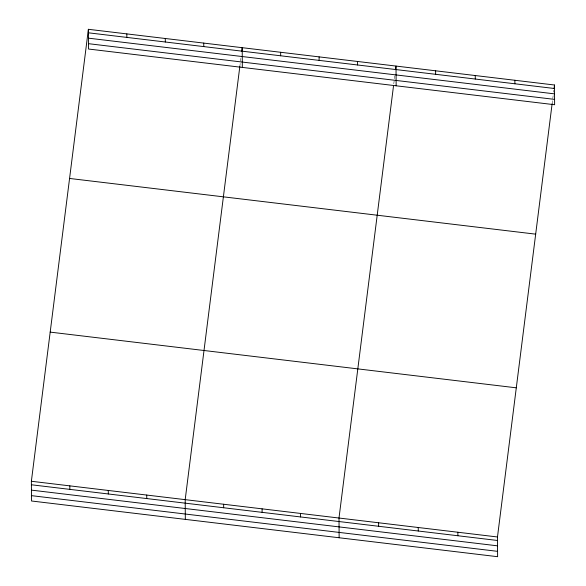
<?xml version="1.0" encoding="UTF-8"?>
<svg xmlns="http://www.w3.org/2000/svg" width="586" height="586" viewBox="0 0 586 586"><rect width="100%" height="100%" fill="white"/><g stroke="black" fill="none" stroke-linecap="round" stroke-linejoin="round"><path stroke-width="0.44" stroke-dasharray="2.93 2.2" d="M239.85 66.328L240.971 57.45M393.777 83.82L394.781 75.828M552.137 103.649L553.147 95.657M553.594 92.105L553.821 90.332"/><path stroke-width="0.88" d="M552.137 103.649L497.477 536.974L497.617 556.7L31.512 500.993L31.373 481.267L88.383 29.3L554.488 85.007L554.627 104.733L88.523 49.026L88.383 29.3M239.85 66.328L185.191 499.646L185.323 519.379M241.754 51.231L242.201 47.686L242.333 67.412M393.55 85.6L339.001 518.031L339.14 537.758M395.565 69.617L396.011 66.064L396.151 85.798M554.041 88.559L554.488 85.007M88.405 32.809L554.517 88.515M88.442 38.163L554.554 93.87M88.486 43.679L554.59 99.386M69.573 178.452L535.677 234.151M50.184 332.115L516.295 387.822M31.373 481.267L497.477 536.974M31.395 484.776L497.507 540.482M31.432 490.13L497.543 545.837M31.476 495.646L497.58 551.345M514.874 80.267L514.896 83.783M475.253 75.535L475.275 79.044M457.856 532.235L457.886 535.75M435.632 70.803L435.654 74.312M418.243 527.503L418.265 531.011M378.622 522.763L378.644 526.279M357.563 61.471L357.585 64.98M319.106 56.871L319.128 60.387M300.552 513.439L300.574 516.947M280.65 52.279L280.679 55.787M262.096 508.838L262.118 512.354M223.64 504.246L223.669 507.754M203.745 43.086L203.767 46.602M165.289 38.493L165.318 42.002M146.734 495.053L146.756 498.561M126.84 33.893L126.862 37.409M108.278 490.46L108.307 493.969M69.829 485.86L69.851 489.376"/></g></svg>
